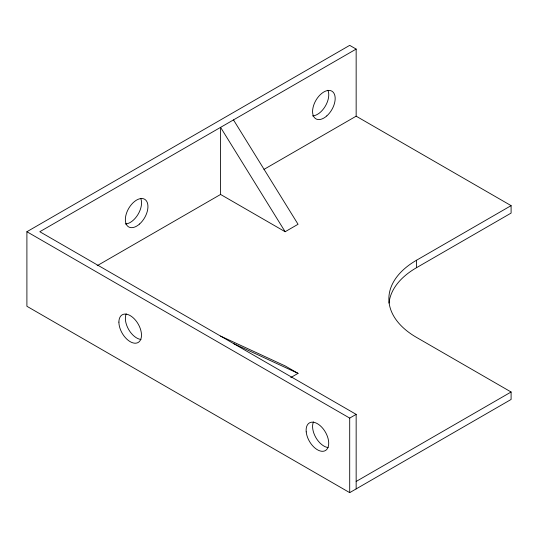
<?xml version="1.0" encoding="UTF-8"?>
<svg xmlns="http://www.w3.org/2000/svg" width="538" height="538" viewBox="0 0 538 538"><rect width="100%" height="100%" fill="white"/><g stroke="black" fill="none" stroke-linecap="round" stroke-linejoin="round"><path stroke-width="0.81" d="M511.1 205.637L416.553 260.224A94.547 54.587 0 0 0 416.553 337.42L511.1 392L511.1 399.458L349.7 492.64L26.9 306.277L26.9 231.723L349.7 45.36L356.156 49.086L356.156 116.181L511.1 205.637L511.1 213.088L416.553 267.675A94.547 54.587 0 0 0 389.021 303.116M356.156 49.086L39.812 231.723L356.156 414.368L356.156 488.914M97.163 265.705L220.58 194.453L285.14 231.73L298.052 224.272L233.492 119.907M263.976 169.396L356.156 116.181M290.796 377.555L298.052 373.365L285.14 365.914L220.58 336.089M26.9 231.723L349.7 418.093L356.156 414.368M356.156 481.456L511.1 392M233.492 343.547L298.052 373.365M285.14 231.73L220.58 127.358L220.58 194.453M416.553 260.224L416.553 267.675M349.7 418.093L349.7 492.64M140.7 198.381A15.979 9.227 -60 0 1 137.984 214.467A15.979 9.227 -60 0 1 125.26 223.983M327.911 90.283A15.979 9.227 -60 0 1 325.201 106.369A15.979 9.227 -60 0 1 312.477 115.885M328.119 447.542A15.979 9.227 60 0 1 315.826 437.515A15.979 9.227 60 0 1 313.472 421.913M140.976 339.458A15.979 9.227 60 0 1 128.663 329.525A15.979 9.227 60 0 1 126.215 313.889M326.801 115.912A15.979 9.227 -60 0 0 331.865 91.157A15.979 9.227 -60 0 0 312.961 107.923A15.979 9.227 -60 0 0 326.801 115.912M306.209 431.866A15.979 9.227 60 0 0 324.232 451.073A15.979 9.227 60 0 0 321.818 427.253A15.979 9.227 60 0 0 306.209 431.866M118.898 322.114A15.979 9.227 60 0 0 135.845 343.197A15.979 9.227 60 0 0 135.845 320.601A15.979 9.227 60 0 0 118.898 322.114M139.577 224.003A15.979 9.227 -60 0 0 144.641 199.255A15.979 9.227 -60 0 0 125.737 216.014A15.979 9.227 -60 0 0 139.577 224.003"/></g></svg>
